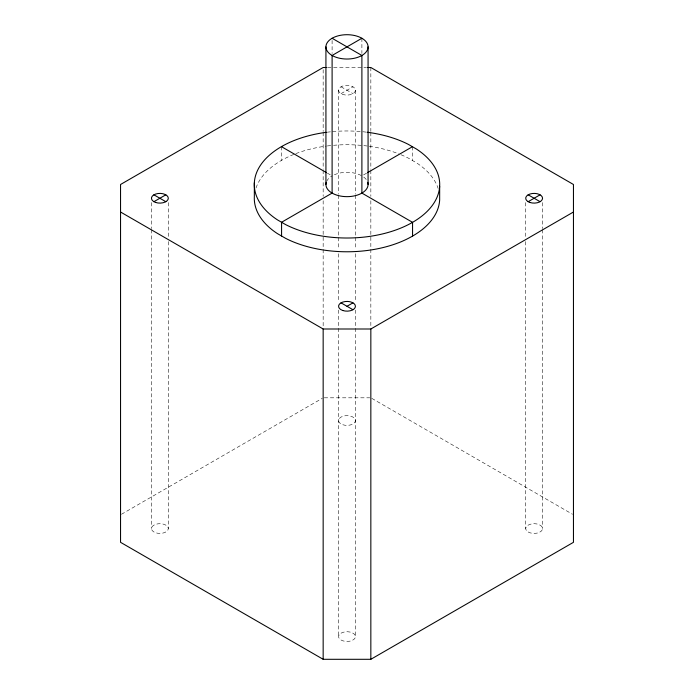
<?xml version="1.0" encoding="UTF-8"?>
<svg xmlns="http://www.w3.org/2000/svg" width="694" height="694" viewBox="0 0 694 694"><rect width="100%" height="100%" fill="white"/><g stroke="black" fill="none" stroke-linecap="round" stroke-linejoin="round"><path stroke-width="0.52" stroke-dasharray="3.47 2.6" d="M341.04 93.655L352.96 86.776M366.579 173.188L361.895 175.886A21.072 12.162 0 0 0 332.894 175.452M121.485 514.254L322.224 398.356M327.499 67.509L366.501 67.509M324.245 397.809L369.755 397.809M341.04 86.776L352.96 93.655M327.412 173.179L330.223 174.81M371.776 398.356L572.515 514.254M542.552 202.587L542.552 228.578M542.552 229.662L542.552 528.559M525.696 202.587L525.696 237.244M525.696 241.573L525.696 528.559M412.427 146.72L412.427 160.479M370.839 67.509L370.839 131.409M370.839 132.485L370.839 169.31M370.839 170.394L370.839 196.385M370.839 200.713L370.839 327.421M361.895 38.265L361.895 53.438M355.432 90.22A8.432 4.867 0 0 1 342.784 94.436A8.432 4.867 0 0 1 342.784 86.004A8.432 4.867 0 0 1 355.432 90.22L355.432 194.181M355.432 195.266L355.432 236.42M355.432 237.504L355.432 249.415M355.432 253.744L355.432 301.396M355.432 310.062L355.432 636.589A8.432 4.867 0 0 1 342.784 640.805A8.432 4.867 0 0 1 342.784 632.381A8.432 4.867 0 0 1 355.432 636.589M338.568 90.22L338.568 194.181M338.568 195.266L338.568 236.42M338.568 237.504L338.568 249.415M338.568 253.744L338.568 301.396M338.568 310.062L338.568 636.589M332.105 40.434L332.105 53.438M323.161 69.678L323.161 131.409M323.161 132.485L323.161 169.31M323.161 170.394L323.161 196.385M323.161 200.713L323.161 248.365M323.161 249.45L323.161 327.421M281.443 146.642L281.443 160.409M168.304 202.587L168.304 237.244M168.304 241.573L168.304 528.559A8.432 4.867 0 0 1 155.664 532.766A8.432 4.867 0 0 1 155.664 524.343A8.432 4.867 0 0 1 168.304 528.559M151.448 202.587L151.448 228.578M151.448 229.662L151.448 528.559M256.017 187.987A92.71 53.525 0 0 1 294.889 153.981M295.861 153.608A92.71 53.525 0 0 1 326.258 146.087M327.29 145.957A92.71 53.525 0 0 1 332.495 145.393M333.545 145.298A92.71 53.525 0 0 1 367.221 146.018M369.286 146.295A92.71 53.525 0 0 1 399.111 153.981M401.019 154.753A92.71 53.525 0 0 1 408.306 158.102L416.539 162.856A92.71 53.525 0 0 1 438.14 188.456M326.648 181.342A21.072 12.162 0 0 1 332.105 175.886M363.717 177.083A21.072 12.162 0 0 1 366.953 180.587M327.29 132.19A92.71 53.525 0 0 1 330.413 131.834M332.495 131.626A92.71 53.525 0 0 1 366.189 132.129M528.169 531.994A8.432 4.867 0 0 0 542.266 529.817A8.432 4.867 0 0 0 531.942 523.857A8.432 4.867 0 0 0 528.169 531.994M342.784 424.737A8.432 4.867 0 0 0 355.432 420.521A8.432 4.867 0 0 0 342.784 416.305A8.432 4.867 0 0 0 342.784 424.737"/><path stroke-width="1.04" d="M361.895 38.265L332.105 55.468L332.105 193.088L281.573 222.262L281.573 236.029M153.921 201.694L165.831 194.814M367.516 172.65L412.427 146.72M347 306.288L352.96 302.844M528.169 201.694L540.079 194.814M120.548 212.017L323.161 328.999L370.839 328.999L573.452 212.017M326.414 67.509L323.161 67.509L120.548 184.491L120.548 542.318L323.161 659.3L370.839 659.3L573.452 542.318L573.452 184.491L370.839 67.509L367.586 67.509M332.105 38.265L361.895 55.468L361.895 193.088L412.557 222.34L412.557 236.099M528.169 194.814L540.079 201.694M281.443 146.642L326.475 172.641M153.921 194.814L165.831 201.694M341.04 302.844L352.96 309.732M439.658 186.174L439.658 199.933A92.71 53.525 0 0 1 383.817 247.376A92.71 53.525 0 0 1 285.694 238.398L277.461 233.652A92.71 53.525 0 0 1 254.342 196.576L254.342 182.808M370.839 328.999L370.839 659.3M368.072 46.862A21.072 12.162 0 0 1 336.469 57.402A21.072 12.162 0 0 1 336.469 36.331A21.072 12.162 0 0 1 368.072 46.862L368.072 184.491M325.928 46.862L325.928 184.491M323.161 328.999L323.161 659.3M326.258 132.32A92.71 53.525 0 0 0 277.461 219.885L285.694 224.639A92.71 53.525 0 0 0 412.557 222.34A92.71 53.525 0 0 0 416.539 149.097L408.306 144.343A92.71 53.525 0 0 0 367.221 132.259M367.751 182.375A21.072 12.162 0 0 1 347 196.654A21.072 12.162 0 0 1 326.249 182.375M529.912 202.466A8.432 4.867 0 0 0 542.552 198.25A8.432 4.867 0 0 0 529.912 194.042A8.432 4.867 0 0 0 529.912 202.466M342.784 310.504A8.432 4.867 0 0 0 355.432 306.288A8.432 4.867 0 0 0 342.784 302.072A8.432 4.867 0 0 0 342.784 310.504M155.664 202.466A8.432 4.867 0 0 0 168.304 198.25A8.432 4.867 0 0 0 155.664 194.042A8.432 4.867 0 0 0 155.664 202.466"/></g></svg>
